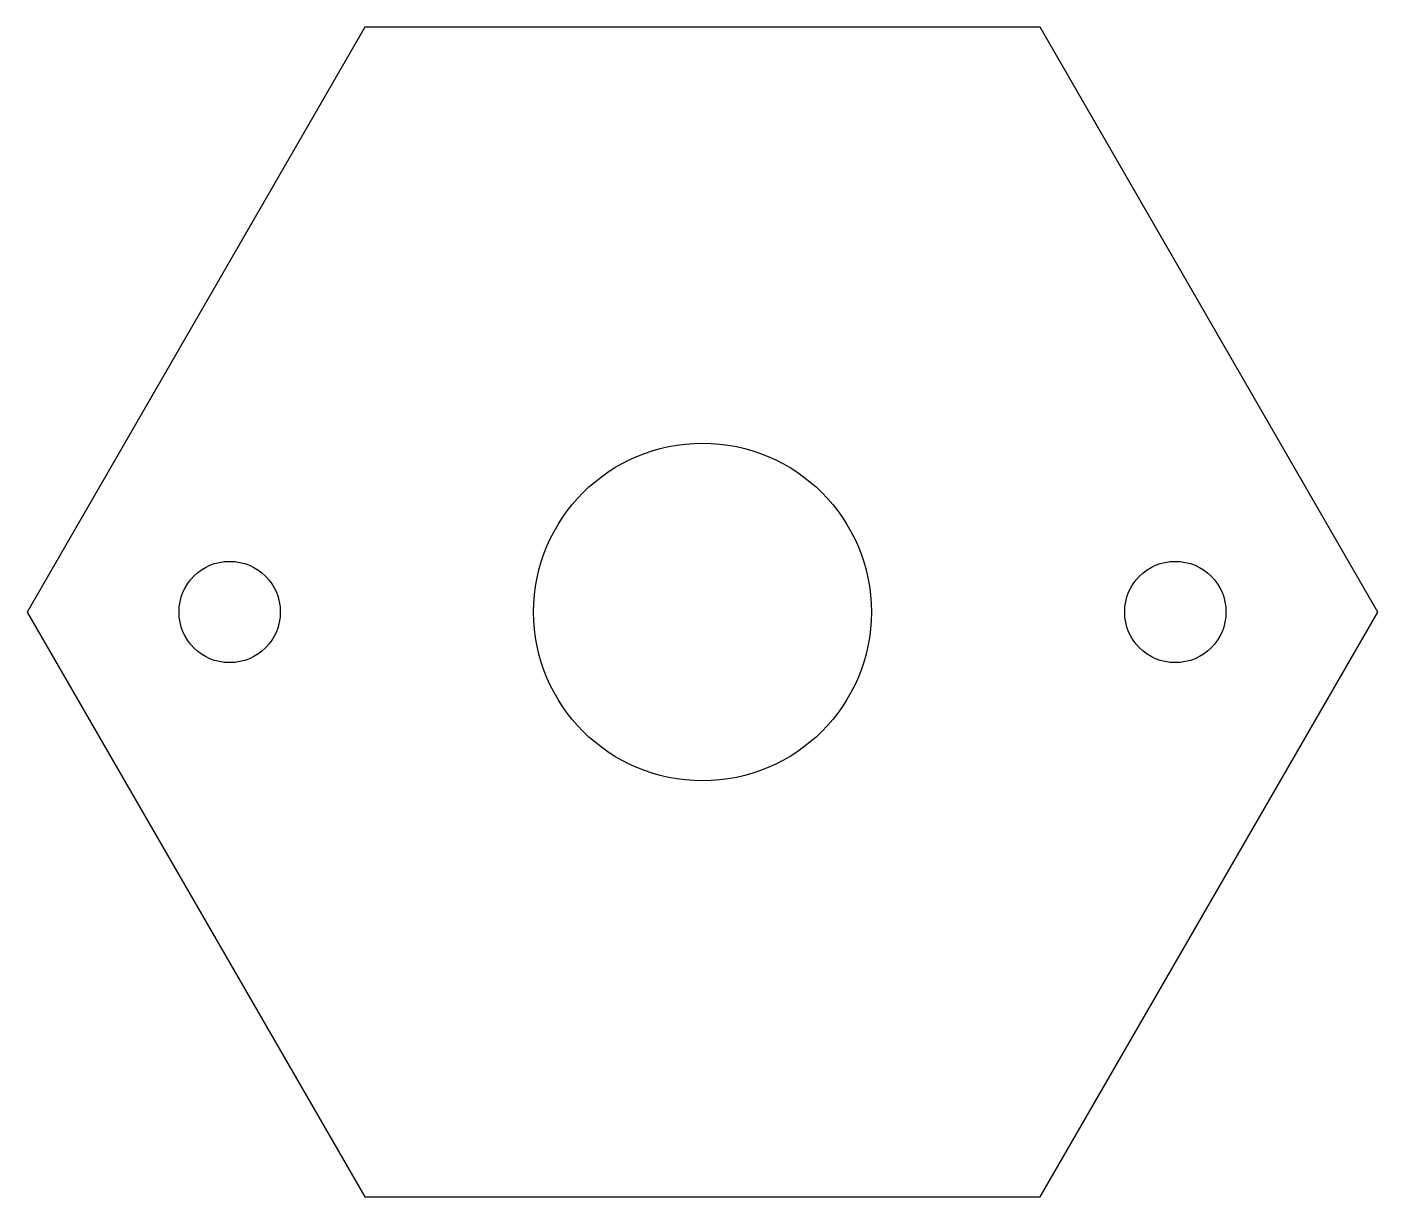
# Model space of a CAD drawing. Header units: metres. Extents: x 0 to 80, y 5.4 to 74.6.
import ezdxf

# ---------------------------------------------------------------- set-up
doc = ezdxf.new("R2010")
doc.units = ezdxf.units.M
doc.layers.add('HOLE', color=7, linetype='Continuous')
doc.layers.add('OUTER', color=7, linetype='Continuous')

msp = doc.modelspace()

# ---------------------------------------------------------------- linework, layer by layer
at = {"layer": 'HOLE'}
for centre, radius in [((40, 40), 10), ((12, 40), 3), ((68, 40), 3)]:
    msp.add_circle(centre, radius, dxfattribs=at)
at = {"layer": 'OUTER'}
msp.add_lwpolyline([(80, 40), (60, 74.641), (20, 74.641), (0, 40), (20, 5.359), (60, 5.359)], close=True, dxfattribs=at)

doc.saveas('drawing.dxf')
